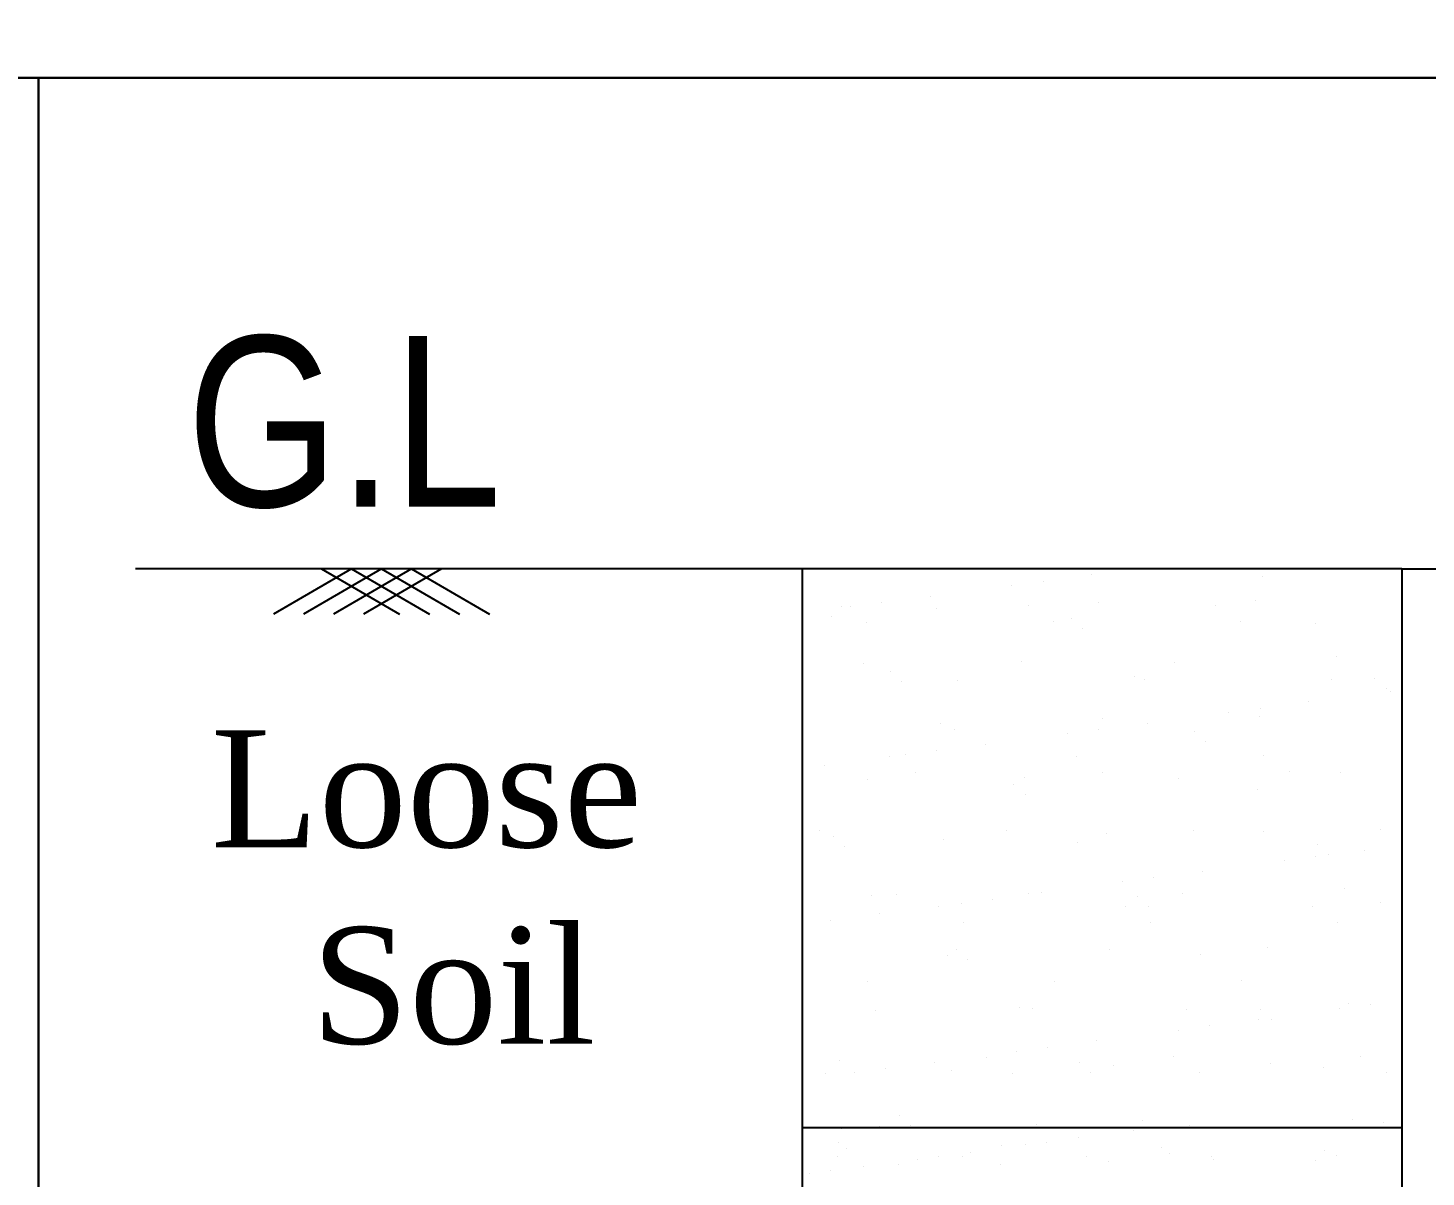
# Model space of a CAD drawing. Header units: metres. Extents: x 516 to 666, y 54 to 108.
# Drawn here: x 598.498 to 600.942, y 87.627 to 89.636 of the extents above; entities that cross this region are included whole.
import ezdxf

# ---------------------------------------------------------------- set-up
doc = ezdxf.new("R2010")
doc.units = ezdxf.units.M
doc.header["$LTSCALE"] = 30
doc.header["$MEASUREMENT"] = 0
doc.layers.get('0').update_dxf_attribs({"linetype": 'CONTINUOUS'})
doc.styles.get("Standard").update_dxf_attribs({"font": 'ARIALN.TTF', "height": 10})
doc.styles.add('TI', font='times.ttf')

msp = doc.modelspace()

# ---------------------------------------------------------------- linework, layer by layer
for p, q in [((599.8512, 88.6906), (598.6857, 88.6906)), ((599.0635, 88.6906), (598.9271, 88.6118)), ((599.116, 88.6906), (598.9796, 88.6118)), ((599.011, 88.6906), (599.1473, 88.6118)), ((599.1684, 88.6906), (599.0321, 88.6118)), ((599.0635, 88.6906), (599.1998, 88.6118)), ((599.2209, 88.6906), (599.0846, 88.6118)), ((599.116, 88.6906), (599.2523, 88.6118)), ((599.1684, 88.6906), (599.3048, 88.6118)), ((599.8512, 88.6906), (599.8512, 85.7604)), ((600.9, 88.6906), (599.8512, 88.6906)), ((600.9, 88.6906), (602.2753, 88.6906)), ((600.9, 88.6906), (600.9, 85.7604)), ((600.2728, 88.6689), (600.2728, 88.6689)), ((600.3582, 88.6801), (600.3582, 88.6801)), ((600.6571, 88.6783), (600.6571, 88.6783)), ((600.0756, 88.6429), (600.0756, 88.6429)), ((600.2182, 88.6617), (600.2182, 88.6617)), ((599.9202, 88.6257), (599.9202, 88.6257)), ((599.9356, 88.6245), (599.9356, 88.6245)), ((599.9902, 88.6317), (599.9902, 88.6317)), ((600.0861, 88.6221), (600.0861, 88.6221)), ((600.2471, 88.6263), (600.2471, 88.6263)), ((600.3696, 88.6323), (600.3696, 88.6323)), ((600.5741, 88.6269), (600.5741, 88.6269)), ((600.6444, 88.6358), (600.6444, 88.6358)), ((599.902, 88.6075), (599.902, 88.6075)), ((599.9644, 88.5975), (599.9644, 88.5975)), ((600.2914, 88.5981), (600.2914, 88.5981)), ((600.3221, 88.6039), (600.3221, 88.6039)), ((600.6183, 88.5987), (600.6183, 88.5987)), ((600.7484, 88.5947), (600.7484, 88.5947)), ((600.3415, 88.5862), (600.3415, 88.5862)), ((599.9595, 88.5249), (599.9595, 88.5249)), ((600.2343, 88.5284), (600.2343, 88.5284)), ((600.5028, 88.5271), (600.5028, 88.5271)), ((600.7864, 88.5374), (600.7864, 88.5374)), ((600.0065, 88.5118), (600.0065, 88.5118)), ((600.0259, 88.4941), (600.0259, 88.4941)), ((600.1238, 88.496), (600.1238, 88.496)), ((600.4328, 88.5025), (600.4328, 88.5025)), ((600.4508, 88.4966), (600.4508, 88.4966)), ((600.7777, 88.4972), (600.7777, 88.4972)), ((600.8529, 88.4989), (600.8529, 88.4989)), ((600.8723, 88.4812), (600.8723, 88.4812)), ((600.8802, 88.477), (600.8802, 88.477)), ((600.6522, 88.447), (600.6522, 88.447)), ((600.7376, 88.4582), (600.7376, 88.4582)), ((600.0927, 88.4198), (600.0927, 88.4198)), ((600.3762, 88.43), (600.3762, 88.43)), ((600.455, 88.421), (600.455, 88.421)), ((600.5976, 88.4398), (600.5976, 88.4398)), ((600.6511, 88.4335), (600.6511, 88.4335)), ((600.1172, 88.4104), (600.1172, 88.4104)), ((600.315, 88.4026), (600.315, 88.4026)), ((600.3696, 88.4098), (600.3696, 88.4098)), ((600.5373, 88.4068), (600.5373, 88.4068)), ((600.087, 88.3726), (600.087, 88.3726)), ((600.1724, 88.3838), (600.1724, 88.3838)), ((600.5567, 88.389), (600.5567, 88.389)), ((599.8898, 88.3466), (599.8898, 88.3466)), ((600.0049, 88.3628), (600.0049, 88.3628)), ((600.0324, 88.3654), (600.0324, 88.3654)), ((600.3319, 88.3634), (600.3319, 88.3634)), ((600.6588, 88.364), (600.6588, 88.364)), ((599.9661, 88.3226), (599.9661, 88.3226)), ((600.0492, 88.3346), (600.0492, 88.3346)), ((600.2409, 88.3261), (600.2409, 88.3261)), ((600.3762, 88.3352), (600.3762, 88.3352)), ((600.5095, 88.3248), (600.5095, 88.3248)), ((600.7031, 88.3358), (600.7031, 88.3358)), ((600.793, 88.3351), (600.793, 88.3351)), ((600.2217, 88.3146), (600.2217, 88.3146)), ((600.2411, 88.2969), (600.2411, 88.2969)), ((600.648, 88.3053), (600.648, 88.3053)), ((599.8817, 88.2325), (599.8817, 88.2325)), ((599.9061, 88.2225), (599.9061, 88.2225)), ((600.2086, 88.2331), (600.2086, 88.2331)), ((600.3829, 88.2277), (600.3829, 88.2277)), ((600.5356, 88.2337), (600.5356, 88.2337)), ((600.6577, 88.2312), (600.6577, 88.2312)), ((600.8625, 88.2343), (600.8625, 88.2343)), ((599.9255, 88.2047), (599.9255, 88.2047)), ((600.0993, 88.2175), (600.0993, 88.2175)), ((600.3324, 88.2132), (600.3324, 88.2132)), ((600.7525, 88.2096), (600.7525, 88.2096)), ((600.8344, 88.1991), (600.8344, 88.1991)), ((600.6944, 88.1807), (600.6944, 88.1807)), ((600.749, 88.1879), (600.749, 88.1879)), ((600.7719, 88.1918), (600.7719, 88.1918)), ((600.4664, 88.1507), (600.4664, 88.1507)), ((600.5518, 88.1619), (600.5518, 88.1619)), ((600.2692, 88.1247), (600.2692, 88.1247)), ((600.4118, 88.1435), (600.4118, 88.1435)), ((600.7996, 88.1328), (600.7996, 88.1328)), ((599.9727, 88.1203), (599.9727, 88.1203)), ((600.0168, 88.121), (600.0168, 88.121)), ((600.0897, 88.0999), (600.0897, 88.0999)), ((600.1292, 88.1063), (600.1292, 88.1063)), ((600.1838, 88.1135), (600.1838, 88.1135)), ((600.2475, 88.1238), (600.2475, 88.1238)), ((600.4167, 88.1005), (600.4167, 88.1005)), ((600.4369, 88.1174), (600.4369, 88.1174)), ((600.5161, 88.1225), (600.5161, 88.1225)), ((600.7436, 88.1011), (600.7436, 88.1011)), ((600.8632, 88.1081), (600.8632, 88.1081)), ((599.9012, 88.0763), (599.9012, 88.0763)), ((599.9866, 88.0875), (599.9866, 88.0875)), ((600.4563, 88.0997), (600.4563, 88.0997)), ((600.134, 88.0717), (600.134, 88.0717)), ((600.461, 88.0723), (600.461, 88.0723)), ((600.7879, 88.0729), (600.7879, 88.0729)), ((600.6643, 88.0289), (600.6643, 88.0289)), ((600.1059, 88.0152), (600.1059, 88.0152)), ((600.1213, 88.0253), (600.1213, 88.0253)), ((600.1407, 88.0075), (600.1407, 88.0075)), ((600.3895, 88.0254), (600.3895, 88.0254)), ((600.5476, 88.016), (600.5476, 88.016)), ((599.9664, 87.9696), (599.9664, 87.9696)), ((600.2934, 87.9702), (600.2934, 87.9702)), ((600.6203, 87.9708), (600.6203, 87.9708)), ((600.8063, 87.9305), (600.8063, 87.9305)), ((600.8458, 87.9288), (600.8458, 87.9288)), ((599.9793, 87.918), (599.9793, 87.918)), ((600.232, 87.9238), (600.232, 87.9238)), ((600.2541, 87.9215), (600.2541, 87.9215)), ((600.5227, 87.9203), (600.5227, 87.9203)), ((600.6521, 87.9202), (600.6521, 87.9202)), ((600.7912, 87.9216), (600.7912, 87.9216)), ((600.5086, 87.8844), (600.5086, 87.8844)), ((600.5632, 87.8916), (600.5632, 87.8916)), ((600.6486, 87.9028), (600.6486, 87.9028)), ((600.6715, 87.9025), (600.6715, 87.9025)), ((600.366, 87.8656), (600.366, 87.8656)), ((599.9164, 87.8317), (599.9164, 87.8317)), ((600.1745, 87.837), (600.1745, 87.837)), ((600.226, 87.8472), (600.226, 87.8472)), ((600.2806, 87.8544), (600.2806, 87.8544)), ((600.5015, 87.8376), (600.5015, 87.8376)), ((600.8284, 87.8382), (600.8284, 87.8382)), ((599.8919, 87.8082), (599.8919, 87.8082)), ((599.9434, 87.81), (599.9434, 87.81)), ((599.998, 87.8172), (599.998, 87.8172)), ((600.0834, 87.8284), (600.0834, 87.8284)), ((600.1125, 87.8129), (600.1125, 87.8129)), ((600.2188, 87.8088), (600.2188, 87.8088)), ((600.3365, 87.8281), (600.3365, 87.8281)), ((600.3558, 87.8104), (600.3558, 87.8104)), ((600.3961, 87.8231), (600.3961, 87.8231)), ((600.5458, 87.8094), (600.5458, 87.8094)), ((600.6709, 87.8266), (600.6709, 87.8266)), ((600.7628, 87.8188), (600.7628, 87.8188)), ((600.8727, 87.81), (600.8727, 87.81)), ((600.0209, 87.7359), (600.0209, 87.7359)), ((600.9, 87.7138), (599.8512, 87.7138)), ((599.9204, 87.7119), (599.9204, 87.7119)), ((599.9859, 87.7157), (599.9859, 87.7157)), ((600.0402, 87.7182), (600.0402, 87.7182)), ((600.2607, 87.7192), (600.2607, 87.7192)), ((600.4472, 87.7267), (600.4472, 87.7267)), ((600.4664, 87.7132), (600.4664, 87.7132)), ((600.5293, 87.718), (600.5293, 87.718)), ((600.8129, 87.7282), (600.8129, 87.7282)), ((600.8673, 87.7231), (600.8673, 87.7231)), ((599.9157, 87.6886), (599.9157, 87.6886)), ((600.278, 87.6884), (600.278, 87.6884)), ((600.3349, 87.6959), (600.3349, 87.6959)), ((600.43, 87.7084), (600.43, 87.7084)), ((599.9133, 87.663), (599.9133, 87.663)), ((599.9286, 87.6767), (599.9286, 87.6767)), ((600.0896, 87.6636), (600.0896, 87.6636)), ((600.1313, 87.6634), (600.1313, 87.6634)), ((600.1465, 87.6711), (600.1465, 87.6711)), ((600.1999, 87.6824), (600.1999, 87.6824)), ((600.2416, 87.6836), (600.2416, 87.6836)), ((600.3493, 87.6638), (600.3493, 87.6638)), ((600.48, 87.68), (600.48, 87.68)), ((600.4929, 87.6681), (600.4929, 87.6681)), ((600.5672, 87.6642), (600.5672, 87.6642)), ((600.7642, 87.6738), (600.7642, 87.6738)), ((600.7852, 87.6646), (600.7852, 87.6646)), ((599.9012, 87.6388), (599.9012, 87.6388)), ((599.9581, 87.6463), (599.9581, 87.6463)), ((600.0192, 87.6494), (600.0192, 87.6494)), ((600.0532, 87.6588), (600.0532, 87.6588)), ((600.1982, 87.6486), (600.1982, 87.6486)), ((600.3873, 87.6554), (600.3873, 87.6554)), ((600.5705, 87.6577), (600.5705, 87.6577)), ((600.7495, 87.6569), (600.7495, 87.6569)), ((599.8648, 87.634), (599.8648, 87.634))]:
    msp.add_line(p, q)
for points in [[(595.6708, 97.7187), (609.0862, 97.7187), (609.0862, 89.5495), (595.6708, 89.5495)], [(595.3078, 89.5495), (598.5163, 89.5495), (598.5163, 86.4644), (595.3078, 86.4644)], [(598.5163, 89.5495), (602.582, 89.5495), (602.582, 85.5086), (598.5163, 85.5086)]]:
    msp.add_lwpolyline(points, close=True)

# ---------------------------------------------------------------- texts
msp.add_text('G.L', height=0.29808).set_placement((598.7753, 88.7996))
at = {"style": 'TI'}
for s, p in [('Loose', (598.8178, 88.2042)), ('  Soil', (598.8387, 87.8605))]:
    msp.add_text(s, height=0.20415, dxfattribs=at).set_placement(p)

doc.saveas('drawing.dxf')
